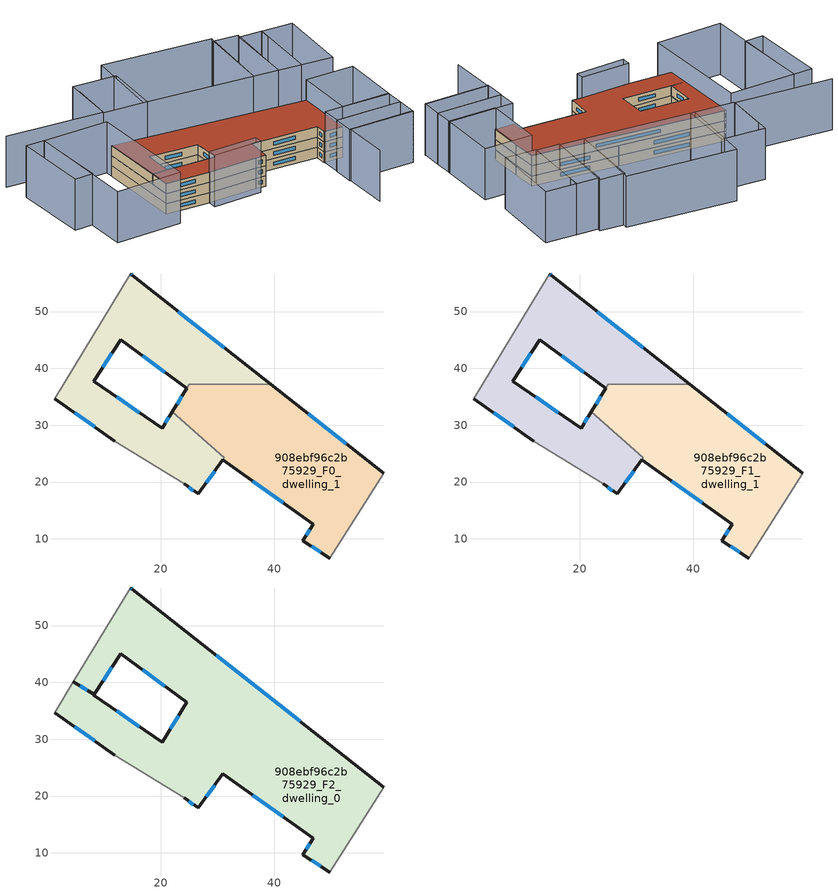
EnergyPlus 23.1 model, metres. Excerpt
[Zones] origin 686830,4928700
908ebf96c2b75929_F0_dwelling_0
 floor ground (EU_floor_Construction): 39.31,37.23 25.05,37.23 24.6,36.5 12.97,45.06 8.25,37.77 20.23,29.47 22.02,32.35 31.18,24.32 26.59,17.91 24.1,19.7 11.89,27.22 1.32,34.65 14.66,56.6 15.01,56.36 z0
 wall outside (EU_wall_Construction): 24.1,19.7 26.59,17.91 30.92,23.96 / 1.32,34.65 11.89,27.22 / 39.31,37.23 15.01,56.36 14.66,56.6 / 22.02,32.35 20.23,29.47 8.25,37.77 12.97,45.06 24.6,36.5 z0:3
 wall adiabatic (EU_wall_Construction): 11.89,27.22 24.1,19.7 / 14.66,56.6 1.32,34.65 z0:3
 wall to 908ebf96c2b75929_F0_dwelling_1 (EU_wall_Construction): 24.6,36.5 25.05,37.23 39.31,37.23 / 30.92,23.96 31.18,24.32 22.02,32.35 z0:3
 window (EU_Window_Construction): 24.93,19.1 25.76,18.51 / 4.84,32.17 8.37,29.7 / 14.89,56.44 14.78,56.52 / 31.21,43.6 23.11,49.98 / 16.84,42.21 20.72,39.35 / 9.82,40.2 11.39,42.63 / 16.24,32.24 12.24,35 / 21.42,31.39 20.82,30.43 / 28.03,19.93 29.47,21.94 z1:2
908ebf96c2b75929_F0_dwelling_1
 floor ground (EU_floor_Construction): 59.27,21.52 55.31,15.29 49.73,6.65 44.99,9.71 46.82,12.56 30.92,23.96 31.18,24.32 22.02,32.35 25.05,37.23 39.31,37.23 z0
 wall outside (EU_wall_Construction): 59.27,21.52 39.31,37.23 / 30.92,23.96 46.82,12.56 44.99,9.71 49.73,6.65 / 24.6,36.5 22.02,32.35 z0:3
 wall adiabatic (EU_wall_Construction): 49.73,6.65 55.31,15.29 59.27,21.52 z0:3
 window (EU_Window_Construction): 52.62,26.75 45.96,31.99 / 46.57,8.69 48.15,7.67 / 46.21,11.61 45.6,10.66 / 36.22,20.16 41.52,16.36 / 23.74,35.12 22.88,33.73 z1:2
908ebf96c2b75929_F1_dwelling_0
 floor to 908ebf96c2b75929_F0_dwelling_0 (EU_floor_Construction): 39.31,37.23 25.05,37.23 24.6,36.5 12.97,45.06 8.25,37.77 20.23,29.47 22.02,32.35 31.18,24.32 26.59,17.91 24.1,19.7 11.89,27.22 1.32,34.65 14.66,56.6 15.01,56.36 z3
 wall outside (EU_wall_Construction): 24.1,19.7 26.59,17.91 30.92,23.96 / 1.32,34.65 11.89,27.22 / 39.31,37.23 15.01,56.36 14.66,56.6 / 22.02,32.35 20.23,29.47 8.25,37.77 12.97,45.06 24.6,36.5 z3:6
 wall adiabatic (EU_wall_Construction): 11.89,27.22 24.1,19.7 / 14.66,56.6 1.32,34.65 z3:6
 wall to 908ebf96c2b75929_F1_dwelling_1 (EU_wall_Construction): 24.6,36.5 25.05,37.23 39.31,37.23 / 30.92,23.96 31.18,24.32 22.02,32.35 z3:6
 window (EU_Window_Construction): 24.93,19.1 25.76,18.51 / 4.84,32.17 8.37,29.7 / 14.89,56.44 14.78,56.52 / 31.21,43.6 23.11,49.98 / 16.84,42.21 20.72,39.35 / 9.82,40.2 11.39,42.63 / 16.24,32.24 12.24,35 / 21.42,31.39 20.82,30.43 / 28.03,19.93 29.47,21.94 z4:5
 roof outside (EU_roof_Construction): 8.31,37.86 8.34,37.91 4.66,40.14 4.63,40.1 z6
908ebf96c2b75929_F1_dwelling_1
 floor to 908ebf96c2b75929_F0_dwelling_1 (EU_floor_Construction): 59.27,21.52 55.31,15.29 49.73,6.65 44.99,9.71 46.82,12.56 30.92,23.96 31.18,24.32 22.02,32.35 25.05,37.23 39.31,37.23 z3
 wall outside (EU_wall_Construction): 59.27,21.52 39.31,37.23 / 30.92,23.96 46.82,12.56 44.99,9.71 49.73,6.65 / 24.6,36.5 22.02,32.35 z3:6
 wall adiabatic (EU_wall_Construction): 49.73,6.65 55.31,15.29 59.27,21.52 z3:6
 window (EU_Window_Construction): 52.62,26.75 45.96,31.99 / 46.57,8.69 48.15,7.67 / 46.21,11.61 45.6,10.66 / 36.22,20.16 41.52,16.36 / 23.74,35.12 22.88,33.73 z4:5
908ebf96c2b75929_F2_dwelling_0
 floor to 908ebf96c2b75929_F1_dwelling_0 (EU_floor_Construction): 39.31,37.23 25.05,37.23 24.6,36.5 12.97,45.06 8.34,37.91 4.66,40.14 14.66,56.6 15.01,56.36 z6; 22.02,32.35 31.18,24.32 26.59,17.91 24.1,19.7 11.89,27.22 1.32,34.65 4.63,40.1 8.31,37.86 8.25,37.77 20.23,29.47 z6
 floor to 908ebf96c2b75929_F1_dwelling_1 (EU_floor_Construction): 59.27,21.52 55.31,15.29 49.73,6.65 44.99,9.71 46.82,12.56 30.92,23.96 31.18,24.32 22.02,32.35 25.05,37.23 39.31,37.23 z6
 wall outside (EU_wall_Construction): 24.1,19.7 26.59,17.91 30.92,23.96 46.82,12.56 44.99,9.71 49.73,6.65 / 1.32,34.65 11.89,27.22 / 4.63,40.1 8.31,37.86 / 4.66,40.14 8.34,37.91 12.97,45.06 24.6,36.5 20.23,29.47 8.25,37.77 8.31,37.86 / 59.27,21.52 15.01,56.36 14.66,56.6 z6:9
 wall adiabatic (EU_wall_Construction): 11.89,27.22 24.1,19.7 / 4.63,40.1 1.32,34.65 / 14.66,56.6 4.66,40.14 / 49.73,6.65 55.31,15.29 59.27,21.52 z6:9
 window (EU_Window_Construction): 46.21,11.61 45.6,10.66 / 36.22,20.16 41.52,16.36 / 28.03,19.93 29.47,21.94 / 24.93,19.1 25.76,18.51 / 4.84,32.17 8.37,29.7 / 5.86,39.35 7.08,38.61 / 16.24,32.24 12.24,35 / 23.14,34.16 21.68,31.81 / 16.84,42.21 20.72,39.35 / 9.88,40.29 11.42,42.67 / 5.88,39.4 7.11,38.65 / 14.89,56.44 14.78,56.52 / 44.52,33.13 29.76,44.75 / 46.57,8.69 48.15,7.67 z7:8
 roof outside (EU_roof_Construction): 55.31,15.29 59.27,21.52 15.01,56.36 14.66,56.6 4.66,40.14 8.34,37.91 12.97,45.06 24.6,36.5 20.23,29.47 8.25,37.77 8.31,37.86 4.63,40.1 1.32,34.65 11.89,27.22 24.1,19.7 26.59,17.91 30.92,23.96 46.82,12.56 44.99,9.71 49.73,6.65 z9
shading: 28.07,72.01 20.28,61.65 / 20.28,61.65 -2.67,78.91 / 31.31,-12.59 38.97,-0.64 / 38.97,-0.64 55.09,-10.98 / -18.54,39.33 -0.8,68.76 / -0.8,68.76 15.91,58.68 / 15.91,58.68 -1.82,29.26 / -1.82,29.26 -18.54,39.33 / 55.3,34.77 29.58,54.51 / 29.58,54.51 43.94,73.23 / 43.94,73.23 69.66,53.49 / 69.66,53.49 55.3,34.77 / -0.67,68.97 -12.22,49.51 / -12.22,49.51 -16.92,52.29 / -16.92,52.29 -5.37,71.76 / -5.37,71.76 -0.67,68.97 / 40.44,67.33 30.52,53.79 / 30.52,53.79 20.05,61.45 / 20.05,61.45 29.97,75 / 29.97,75 40.44,67.33 / 41.86,4.63 58.33,-5.91 / 58.33,-5.91 54.99,-11.14 / 54.99,-11.14 38.51,-0.59 / 38.51,-0.59 41.86,4.63 / 58.33,-5.91 41.96,4.57 / 41.96,4.57 45.05,9.4 / 45.05,9.4 61.43,-1.08 / 61.43,-1.08 58.33,-5.91 / 11.85,27.24 24.1,19.7 / 24.1,19.7 22.79,17.57 / 22.79,17.57 10.54,25.11 / 10.54,25.11 11.85,27.24 / 71.13,13.77 61.25,-1.35 / 61.25,-1.35 49.39,6.4 / 49.39,6.4 59.27,21.52 / 59.27,21.52 71.13,13.77 / 86.45,38.19 73.71,20.66 / 73.71,20.66 66.26,26.07 / 66.26,26.07 79.01,43.6 / 79.01,43.6 86.45,38.19 / 60.93,30.2 73.48,47.61 / 73.48,47.61 79.01,43.62 / 79.01,43.62 66.46,26.22 / 66.46,26.22 60.93,30.2 / 55.19,34.76 68.52,52.52 / 68.52,52.52 74.37,48.13 / 74.37,48.13 61.05,30.37 / 61.05,30.37 55.19,34.76 z0:15
[Building]
EU S2 Campaign: North Axis=0; Terrain=City; Solar Distribution=FullExterior
[Site:Location]
Bologna: Latitude=44.5; Longitude=11.25; Time Zone=1; Elevation=37
[SizingPeriod:WeatherFileDays]
AnnualSizingPeriod: Begin Month=1; Begin Day of Month=1; End Month=12; End Day of Month=31; Day of Week for Start Day=Monday; Use Weather File Daylight Saving Period=No; Use Weather File Rain and Snow Indicators=No
[MATERIAL]
EU_InternalMass_Material: Roughness=MediumRough; Thickness=0.1; Conductivity=1; Density=1800; Specific Heat=900; Thermal Absorptance=0.9; Solar Absorptance=0.7; Visible Absorptance=0.7
[MATERIAL:NOMASS] Roughness=MediumRough; Thermal Absorptance=0.9; Solar Absorptance=0.7; Visible Absorptance=0.7
Name | Thermal Resistance
EU_wall_NoMass | 0.937881
EU_roof_NoMass | 0.548572
EU_floor_NoMass | 0.71348
[WINDOWMATERIAL:SIMPLEGLAZINGSYSTEM]
EU_Window_SimpleGlazing: UFactor=4.25633; Solar Heat Gain Coefficient=0.85; Visible Transmittance=0.85
[CONSTRUCTION]
EU_wall_Construction: EU_wall_NoMass
EU_roof_Construction: EU_roof_NoMass
EU_floor_Construction: EU_floor_NoMass
EU_InternalMass_Construction: EU_InternalMass_Material
EU_Window_Construction: EU_Window_SimpleGlazing
[ZONE] Type=1; Multiplier=1; Ceiling Height=autocalculate; Floor Area=autocalculate; Part of Total Floor Area=Yes
Name | Volume
908ebf96c2b75929_F0_dwelling_0; 908ebf96c2b75929_F1_dwelling_0 | 1526.34
908ebf96c2b75929_F2_dwelling_0 | 3105.13
908ebf96c2b75929_F0_dwelling_1; 908ebf96c2b75929_F1_dwelling_1 | 1579.41
[INTERNALMASS] Construction=EU_InternalMass_Construction
Name | Zone or ZoneList | Surface Area
908ebf96c2b75929_F0_dwelling_0_EU_InternalMass | 908ebf96c2b75929_F0_dwelling_0 | 508.781
908ebf96c2b75929_F0_dwelling_1_EU_InternalMass | 908ebf96c2b75929_F0_dwelling_1 | 526.469
908ebf96c2b75929_F1_dwelling_0_EU_InternalMass | 908ebf96c2b75929_F1_dwelling_0 | 508.781
908ebf96c2b75929_F1_dwelling_1_EU_InternalMass | 908ebf96c2b75929_F1_dwelling_1 | 526.469
908ebf96c2b75929_F2_dwelling_0_EU_InternalMass | 908ebf96c2b75929_F2_dwelling_0 | 1035.04
[OTHEREQUIPMENT] Fuel Type=Electricity; Design Level Calculation Method=Watts/Area; Power per Zone Floor Area=1; Fraction Latent=0; Fraction Radiant=0; Fraction Lost=0; Carbon Dioxide Generation Rate=0; EndUse Subcategory=EU_Step8_InternalGains
Name | Zone or ZoneList or Space or SpaceList | Schedule
EU_Step8_InternalGain_908ebf96c2b75929_F0_dwelling_0_f000 | 908ebf96c2b75929_F0_dwelling_0 | EU_Step8_GainSchedule_908ebf96c2b75929_F0_dwelling_0_f000
EU_Step8_InternalGain_908ebf96c2b75929_F0_dwelling_1_f000 | 908ebf96c2b75929_F0_dwelling_1 | EU_Step8_GainSchedule_908ebf96c2b75929_F0_dwelling_1_f000
EU_Step8_InternalGain_908ebf96c2b75929_F1_dwelling_0_f000 | 908ebf96c2b75929_F1_dwelling_0 | EU_Step8_GainSchedule_908ebf96c2b75929_F1_dwelling_0_f000
EU_Step8_InternalGain_908ebf96c2b75929_F1_dwelling_1_f000 | 908ebf96c2b75929_F1_dwelling_1 | EU_Step8_GainSchedule_908ebf96c2b75929_F1_dwelling_1_f000
EU_Step8_InternalGain_908ebf96c2b75929_F2_dwelling_0_f000 | 908ebf96c2b75929_F2_dwelling_0 | EU_Step8_GainSchedule_908ebf96c2b75929_F2_dwelling_0_f000
[ZONEVENTILATION:DESIGNFLOWRATE] Schedule=EU_AlwaysOn; Design Flow Rate Calculation Method=AirChanges/Hour; Air Changes per Hour=0.687892; Ventilation Type=Natural; Fan Pressure Rise=0; Fan Total Efficiency=1; Constant Term Coefficient=1; Temperature Term Coefficient=0; Velocity Term Coefficient=0; Velocity Squared Term Coefficient=0; Minimum Indoor Temperature=-100; Maximum Indoor Temperature=100; Delta Temperature=-100; Minimum Outdoor Temperature=-100; Maximum Outdoor Temperature=100; Maximum Wind Speed=40
Name | Zone or ZoneList or Space or SpaceList
EU_ConstantAir_908ebf96c2b75929_F0_dwelling_0 | 908ebf96c2b75929_F0_dwelling_0
EU_ConstantAir_908ebf96c2b75929_F0_dwelling_1 | 908ebf96c2b75929_F0_dwelling_1
EU_ConstantAir_908ebf96c2b75929_F1_dwelling_0 | 908ebf96c2b75929_F1_dwelling_0
EU_ConstantAir_908ebf96c2b75929_F1_dwelling_1 | 908ebf96c2b75929_F1_dwelling_1
EU_ConstantAir_908ebf96c2b75929_F2_dwelling_0 | 908ebf96c2b75929_F2_dwelling_0
[HVACTEMPLATE:THERMOSTAT] Constant Heating Setpoint=20; Constant Cooling Setpoint=50
EU_HeatOnly_908ebf96c2b75929_F0_dwelling_0; EU_HeatOnly_908ebf96c2b75929_F0_dwelling_1; EU_HeatOnly_908ebf96c2b75929_F1_dwelling_0; EU_HeatOnly_908ebf96c2b75929_F1_dwelling_1; EU_HeatOnly_908ebf96c2b75929_F2_dwelling_0
[HVACTEMPLATE:ZONE:IDEALLOADSAIRSYSTEM] System Availability Schedule=EU_AlwaysOn; Maximum Heating Supply Air Temperature=50; Minimum Cooling Supply Air Temperature=13; Maximum Heating Supply Air Humidity Ratio=0.0156; Minimum Cooling Supply Air Humidity Ratio=0.0077; Heating Limit=NoLimit; Cooling Limit=NoLimit; Heating Availability Schedule=EU_AlwaysOn; Cooling Availability Schedule=EU_CoolingOff; Dehumidification Control Type=ConstantSensibleHeatRatio; Cooling Sensible Heat Ratio=0.7; Dehumidification Setpoint=60; Humidification Control Type=None; Humidification Setpoint=30; Outdoor Air Method=None; Outdoor Air Flow Rate per Person=0.00944; Outdoor Air Flow Rate per Zone Floor Area=0; Outdoor Air Flow Rate per Zone=0; Demand Controlled Ventilation Type=None; Outdoor Air Economizer Type=NoEconomizer; Heat Recovery Type=None; Sensible Heat Recovery Effectiveness=0.7; Latent Heat Recovery Effectiveness=0.65
Name | Template Thermostat
908ebf96c2b75929_F0_dwelling_0 | EU_HeatOnly_908ebf96c2b75929_F0_dwelling_0
908ebf96c2b75929_F0_dwelling_1 | EU_HeatOnly_908ebf96c2b75929_F0_dwelling_1
908ebf96c2b75929_F1_dwelling_0 | EU_HeatOnly_908ebf96c2b75929_F1_dwelling_0
908ebf96c2b75929_F1_dwelling_1 | EU_HeatOnly_908ebf96c2b75929_F1_dwelling_1
908ebf96c2b75929_F2_dwelling_0 | EU_HeatOnly_908ebf96c2b75929_F2_dwelling_0
[SIZING:ZONE] Zone Cooling Design Supply Air Temperature Input Method=SupplyAirTemperature; Zone Cooling Design Supply Air Temperature=13; Zone Heating Design Supply Air Temperature Input Method=SupplyAirTemperature; Zone Heating Design Supply Air Temperature=50; Zone Cooling Design Supply Air Humidity Ratio=0.008; Zone Heating Design Supply Air Humidity Ratio=0.008; Cooling Design Air Flow Method=DesignDay; Cooling Design Air Flow Rate=0; Cooling Minimum Air Flow per Zone Floor Area=0.000762; Cooling Minimum Air Flow=0; Cooling Minimum Air Flow Fraction=0.2; Heating Design Air Flow Method=DesignDay; Heating Design Air Flow Rate=0; Heating Maximum Air Flow per Zone Floor Area=0.002032; Heating Maximum Air Flow=0.141576; Heating Maximum Air Flow Fraction=0.3; Account for Dedicated Outdoor Air System=No; Dedicated Outdoor Air System Control Strategy=NeutralSupplyAir; Dedicated Outdoor Air Low Setpoint Temperature for Design=autosize; Dedicated Outdoor Air High Setpoint Temperature for Design=autosize; Zone Load Sizing Method=Sensible Load Only No Latent Load; Zone Latent Cooling Design Supply Air Humidity Ratio Input Method=HumidityRatioDifference; Zone Cooling Design Supply Air Humidity Ratio Difference=0.005; Zone Latent Heating Design Supply Air Humidity Ratio Input Method=HumidityRatioDifference; Zone Humidification Design Supply Air Humidity Ratio Difference=0.005
908ebf96c2b75929_F0_dwelling_0; 908ebf96c2b75929_F0_dwelling_1; 908ebf96c2b75929_F1_dwelling_0; 908ebf96c2b75929_F1_dwelling_1; 908ebf96c2b75929_F2_dwelling_0
[SCHEDULE:CONSTANT]
Name | Hourly Value
EU_AlwaysOn | 1
EU_CoolingOff | 0
[SCHEDULE:FILE] Column Number=1; Rows to Skip at Top=0; Number of Hours of Data=8760; Column Separator=Comma; Interpolate to Timestep=No; Minutes per Item=60; Adjust Schedule for Daylight Savings=Yes
Name | File
EU_Step8_GainSchedule_908ebf96c2b75929_F0_dwelling_0_f000 | ../../schedules/908ebf96c2b75929/908ebf96c2b75929_F0_dwelling_0_f000_gain.csv
EU_Step8_GainSchedule_908ebf96c2b75929_F0_dwelling_1_f000 | ../../schedules/908ebf96c2b75929/908ebf96c2b75929_F0_dwelling_1_f000_gain.csv
EU_Step8_GainSchedule_908ebf96c2b75929_F1_dwelling_0_f000 | ../../schedules/908ebf96c2b75929/908ebf96c2b75929_F1_dwelling_0_f000_gain.csv
EU_Step8_GainSchedule_908ebf96c2b75929_F1_dwelling_1_f000 | ../../schedules/908ebf96c2b75929/908ebf96c2b75929_F1_dwelling_1_f000_gain.csv
EU_Step8_GainSchedule_908ebf96c2b75929_F2_dwelling_0_f000 | ../../schedules/908ebf96c2b75929/908ebf96c2b75929_F2_dwelling_0_f000_gain.csv
